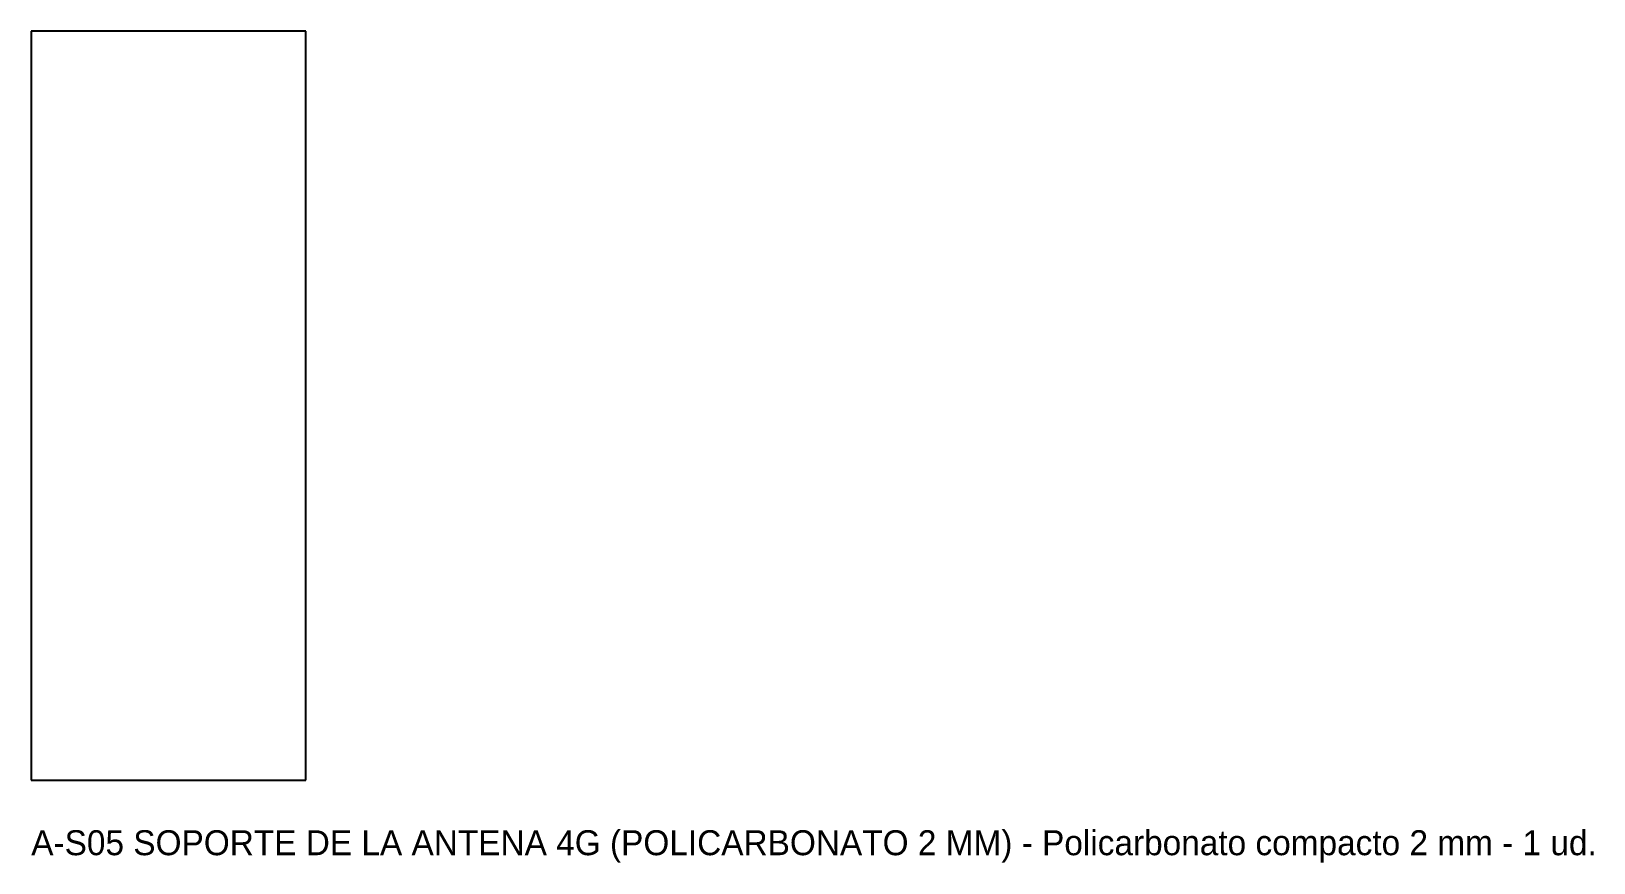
# Model space of a CAD drawing. Header units: millimetres. Extents: x -22 to 228, y -73 to 60.
import ezdxf

# ---------------------------------------------------------------- set-up
doc = ezdxf.new("R2010")
doc.units = ezdxf.units.MM
doc.layers.add('CORTE', color=7, linetype='CONTINUOUS')
doc.layers.add('TEXTO', color=3, linetype='CONTINUOUS')

msp = doc.modelspace()

# ---------------------------------------------------------------- linework, layer by layer
at = {"layer": 'CORTE'}
for p, q in [((22, 60), (-22, 60)), ((-22, 60), (-22, -60)), ((22, -60), (22, 60)), ((-22, -60), (22, -60))]:
    msp.add_line(p, q, dxfattribs=at)

# ---------------------------------------------------------------- texts
at = {"layer": 'TEXTO'}
msp.add_text('A-S05 SOPORTE DE LA ANTENA 4G (POLICARBONATO 2 MM) - Policarbonato compacto 2 mm - 1 ud.', height=4, dxfattribs=at).set_placement((-22, -72))

doc.saveas('drawing.dxf')
